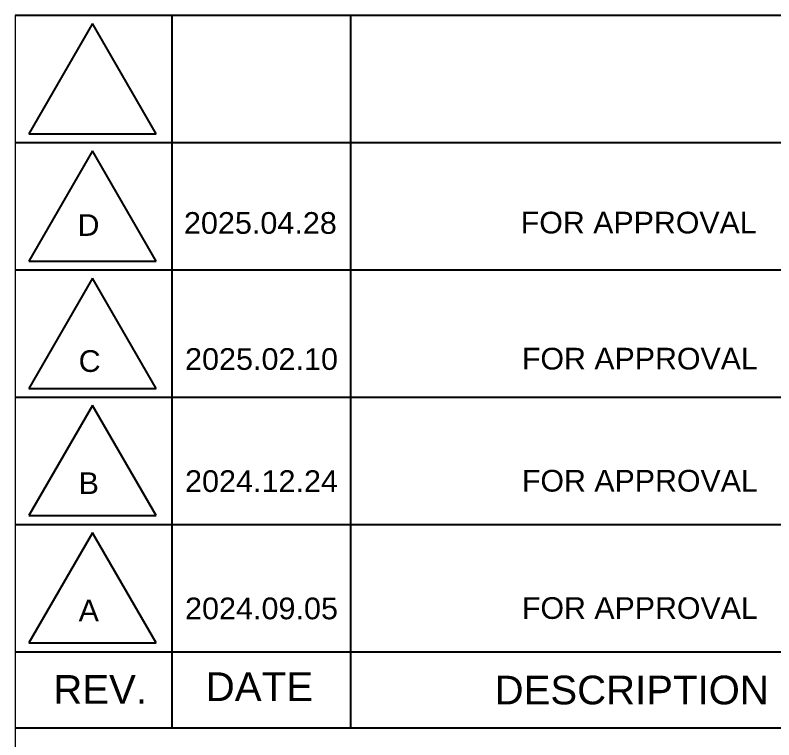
# Model space of a CAD drawing. Header units: inches. Extents: x 1009 to 1850, y 0 to 594.
# Drawn here: x 1676.1 to 1735.5, y 133.6 to 190.4 of the extents above; entities that cross this region are included whole.
import ezdxf
from ezdxf.enums import TextEntityAlignment as Align

# ---------------------------------------------------------------- set-up
doc = ezdxf.new("R2010")
doc.units = ezdxf.units.IN
doc.header["$MEASUREMENT"] = 0
for name, color, linetype in [('BG 0 -1', 7, 'Continuous'), ('BG 09.title block', 7, 'Continuous'), ('FRAME', 7, 'Continuous')]:
    doc.layers.add(name, color=color, linetype=linetype)
doc.styles.add('Arial', font='arial.ttf')

msp = doc.modelspace()

# ---------------------------------------------------------------- linework, layer by layer
at = {"layer": 'BG 0 -1', "color": 7, "linetype": 'Continuous', "lineweight": 9}
msp.add_line((1676.085, 190.417), (1676.085, 18.107), dxfattribs=at)
at = {"layer": 'BG 09.title block', "color": 7, "linetype": 'Continuous', "lineweight": 25}
for p, q in [((1676.085, 190.417), (1825.353, 190.417)), ((1688.353, 190.417), (1688.353, 134.529)), ((1702.353, 190.417), (1702.353, 134.529)), ((1682.146, 189.756), (1677.146, 181.12)), ((1687.142, 181.12), (1682.146, 189.756)), ((1677.146, 181.12), (1687.142, 181.12)), ((1676.085, 180.438), (1825.353, 180.438)), ((1682.146, 179.776), (1677.146, 171.14)), ((1687.142, 171.14), (1682.146, 179.776)), ((1677.146, 171.14), (1687.142, 171.14)), ((1676.085, 170.458), (1825.353, 170.458)), ((1682.146, 169.796), (1677.146, 161.16)), ((1687.142, 161.16), (1682.146, 169.796)), ((1677.146, 161.16), (1687.142, 161.16)), ((1676.085, 160.478), (1825.353, 160.478)), ((1682.146, 159.816), (1677.146, 151.18)), ((1687.142, 151.18), (1682.146, 159.816)), ((1677.146, 151.18), (1687.142, 151.18)), ((1676.085, 150.498), (1825.353, 150.498)), ((1682.146, 149.836), (1677.146, 141.2)), ((1687.142, 141.2), (1682.146, 149.836)), ((1677.146, 141.2), (1687.142, 141.2)), ((1676.085, 140.517), (1825.353, 140.517)), ((1825.353, 134.529), (1676.085, 134.529))]:
    msp.add_line(p, q, dxfattribs=at)

# ---------------------------------------------------------------- texts
at = {"layer": 'BG 09.title block', "color": 7, "style": 'Arial'}
for s, width, p in [('REV.', 1.000881, (1682.745, 137.557)), ('DATE', 1.004333, (1695.224, 137.774)), ('DESCRIPTION', 1.000365, (1724.405, 137.512))]:
    msp.add_text(s, height=2.25, dxfattribs=dict(at, width=width)).set_placement(p, align=Align.MIDDLE)
at = {"layer": 'FRAME', "color": 2, "style": 'Arial'}
for s, width, p in [('D', 1.004063, (1680.971, 173.116)), ('2025.04.28', 1.008516, (1689.31, 173.277)), ('FOR APPROVAL', 1.000881, (1715.709, 173.305)), ('C', 1.004063, (1681.06, 162.45)), ('2025.02.10', 1.008516, (1689.398, 162.61)), ('FOR APPROVAL', 1.000881, (1715.797, 162.639)), ('2024.12.24', 1.008516, (1689.398, 153.038)), ('FOR APPROVAL', 1.000881, (1715.797, 153.067)), ('B', 1.004063, (1681.06, 152.877)), ('A', 1.004063, (1681.06, 142.898)), ('2024.09.05', 1.008516, (1689.398, 143.058)), ('FOR APPROVAL', 1.000881, (1715.797, 143.087))]:
    msp.add_text(s, height=1.7, dxfattribs=dict(at, width=width)).set_placement(p)

doc.saveas('drawing.dxf')
